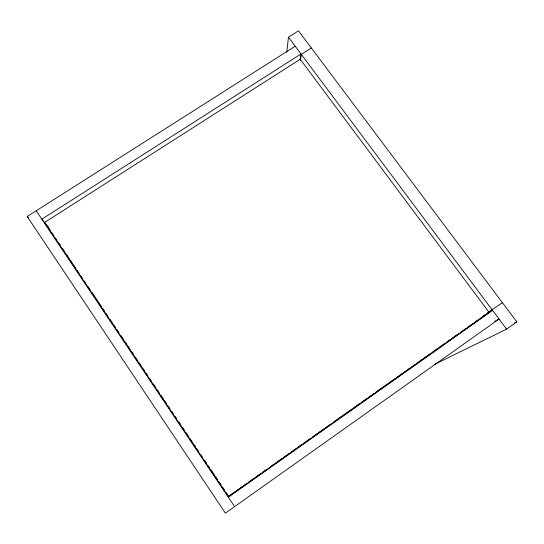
<?xml version="1.0" encoding="UTF-8"?>
<svg xmlns="http://www.w3.org/2000/svg" width="544" height="544" viewBox="0 0 544 544"><rect width="100%" height="100%" fill="white"/><g stroke="black" fill="none" stroke-linecap="round" stroke-linejoin="round"><path stroke-width="0.82" d="M286.77 52.333L288.47 37.189L298.5 30.845L516.8 321.864L506.58 329.14L434.194 364.541M300.138 59.854L301.009 53.972L41.84 219.184L48.314 226.977M300.458 60.255L301.335 54.407L311.372 48.001M228.84 495.666L228.324 497.23L492.578 310.406L483.072 316.023M228.664 496.196L233.526 492.762M234.913 491.783L239.074 488.838M240.462 487.859L246.704 483.446M248.785 481.977L254.34 478.054M255.728 477.068L261.276 473.144M262.664 472.165L266.825 469.22M270.293 466.772L274.462 463.828M275.849 462.849L282.091 458.436M284.172 456.96L289.027 453.526M291.108 452.057L296.664 448.134M298.051 447.154L302.212 444.21M303.6 443.231L309.842 438.818M312.623 436.852L324.414 428.516M325.802 427.536L329.963 424.592M333.438 422.144L337.6 419.2M338.987 418.22L352.165 408.898M353.552 407.918L359.802 403.505M361.189 402.526L367.431 398.113M368.818 397.127L374.374 393.203M375.761 392.224L387.552 383.887M388.94 382.908L395.189 378.495M396.576 377.509L402.818 373.096M404.206 372.116L409.754 368.193M411.142 367.214L415.31 364.269M416.697 363.29L422.94 358.877M424.327 357.891L430.569 353.478M431.956 352.498L437.512 348.575M438.899 347.596L445.142 343.182M446.529 342.196L450.69 339.259M452.078 338.273L458.327 333.86M460.408 332.391L465.956 328.467M467.344 327.488L472.892 323.564M474.28 322.585L478.448 319.641M479.835 318.662L486.078 314.242M502.432 302.709L487.444 312.759M494.557 321.456L499.025 319.036L225.393 513.155L27.2 216.519L295.215 46.213M514.529 322.993L516.8 321.864M27.2 216.519L28.322 217.79M288.47 37.189L506.58 329.14M47.899 226.753L50.266 230.282M51.687 232.397L53.584 235.219M55.474 238.041L56.896 240.156M58.786 242.978L60.207 245.092M62.574 248.622L64.94 252.144M66.354 254.259L69.197 258.495M70.142 259.903L72.508 263.432M73.454 264.84L75.82 268.369M77.241 270.484L79.132 273.306M81.029 276.128L82.443 278.242M84.34 281.064L85.762 283.179M88.128 286.708L90.018 289.53M91.909 292.352L98.063 301.519M99.008 302.933L101.374 306.456M102.796 308.577L104.686 311.392M106.107 313.514L107.998 316.336M109.895 319.151L112.261 322.68M113.676 324.795L115.573 327.617M116.987 329.732L118.884 332.554M120.775 335.376L123.617 339.612M124.562 341.02L126.929 344.549M127.874 345.957L130.24 349.486M131.662 351.601L133.552 354.423M135.442 357.245L137.809 360.767M139.23 362.889L141.12 365.711M142.542 367.826L144.439 370.648M146.329 373.47L147.75 375.584M150.117 379.107L151.062 380.521M153.428 384.044L155.795 387.573M157.209 389.688L159.106 392.51M160.997 395.332L163.363 398.861M164.308 400.268L166.675 403.798M168.096 405.912L169.986 408.734M171.884 411.556L173.305 413.671M175.195 416.493L176.616 418.608M178.983 422.137L180.873 424.959M182.764 427.781L184.661 430.596M186.075 432.718L188.918 436.948M189.863 438.362L192.229 441.884M193.65 443.999L195.541 446.821M196.962 448.936L198.852 451.758M200.75 454.58L202.164 456.695M204.53 460.224L206.428 463.046M208.318 465.868L209.739 467.983M210.684 469.397L214.472 475.034M215.417 476.449L217.784 479.971M219.205 482.093L221.095 484.915M222.516 487.03L224.407 489.852M226.297 492.674L227.718 494.788M36.21 210.793L234.614 506.614M489.117 312.453L228.507 496.679L44.567 222.462L300.227 59.276L489.117 312.453"/></g></svg>
